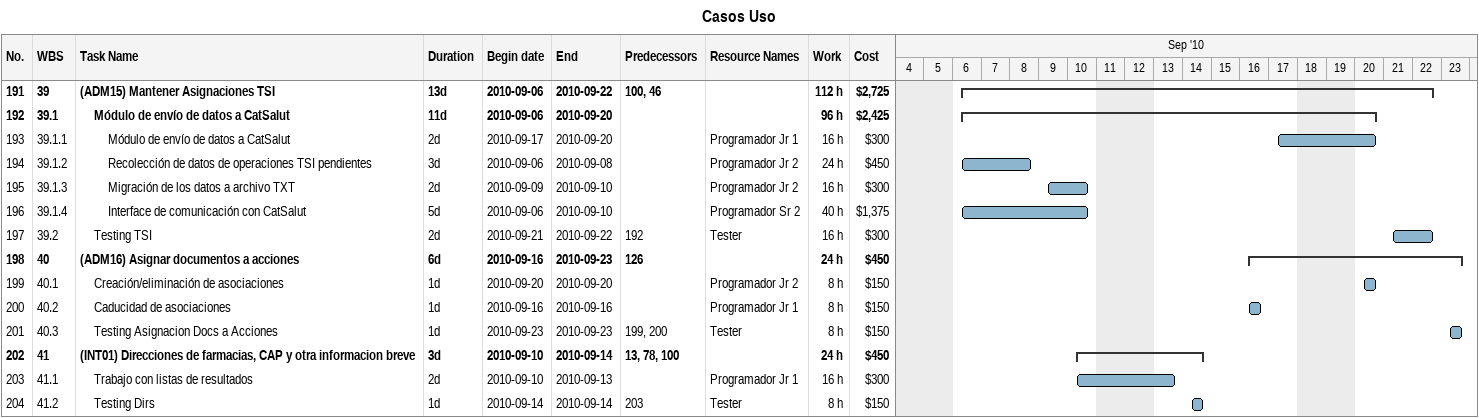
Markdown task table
Casos Uso

| ID | WBS | Task | Duration | Start | Finish | Predecessors | Resources | Work (h) | Cost ($) |
|---|---|---|---|---|---|---|---|---|---|
| 191 | 39 | **(ADM15) Mantener Asignaciones TSI** | 13d | 2010-09-06 | 2010-09-22 | 100, 46 |  | 112 | 2725 |
| 192 | 39.1 | **Módulo de envío de datos a CatSalut** | 11d | 2010-09-06 | 2010-09-20 |  |  | 96 | 2425 |
| 193 | 39.1.1 | Módulo de envío de datos a CatSalut | 2d | 2010-09-17 | 2010-09-20 |  | Programador Jr 1 | 16 | 300 |
| 194 | 39.1.2 | Recolección de datos de operaciones TSI pendientes | 3d | 2010-09-06 | 2010-09-08 |  | Programador Jr 2 | 24 | 450 |
| 195 | 39.1.3 | Migración de los datos a archivo TXT | 2d | 2010-09-09 | 2010-09-10 |  | Programador Jr 2 | 16 | 300 |
| 196 | 39.1.4 | Interface de comunicación con CatSalut | 5d | 2010-09-06 | 2010-09-10 |  | Programador Sr 2 | 40 | 1375 |
| 197 | 39.2 | Testing TSI | 2d | 2010-09-21 | 2010-09-22 | 192 | Tester | 16 | 300 |
| 198 | 40 | **(ADM16) Asignar documentos a acciones** | 6d | 2010-09-16 | 2010-09-23 | 126 |  | 24 | 450 |
| 199 | 40.1 | Creación/eliminación de asociaciones | 1d | 2010-09-20 | 2010-09-20 |  | Programador Jr 2 | 8 | 150 |
| 200 | 40.2 | Caducidad de asociaciones | 1d | 2010-09-16 | 2010-09-16 |  | Programador Jr 1 | 8 | 150 |
| 201 | 40.3 | Testing Asignacion Docs a Acciones | 1d | 2010-09-23 | 2010-09-23 | 199, 200 | Tester | 8 | 150 |
| 202 | 41 | **(INT01) Direcciones de farmacias, CAP y otra informacion breve** | 3d | 2010-09-10 | 2010-09-14 | 13, 78, 100 |  | 24 | 450 |
| 203 | 41.1 | Trabajo con listas de resultados | 2d | 2010-09-10 | 2010-09-13 |  | Programador Jr 1 | 16 | 300 |
| 204 | 41.2 | Testing Dirs | 1d | 2010-09-14 | 2010-09-14 | 203 | Tester | 8 | 150 |
